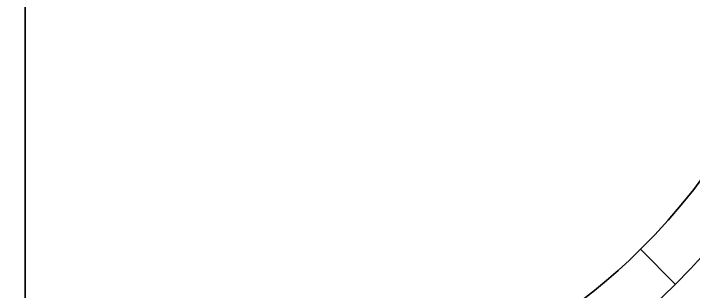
# Model space of a CAD drawing. Header units: millimetres. Extents: x -431 to 3717, y -325 to 2729.
# Drawn here: x 117.8 to 130.21, y 481.41 to 486.48 of the extents above; entities that cross this region are included whole.
import ezdxf

# ---------------------------------------------------------------- set-up
doc = ezdxf.new("R2010")
doc.units = ezdxf.units.MM

msp = doc.modelspace()

# ---------------------------------------------------------------- linework, layer by layer
at = {"color": 7, "linetype": 'Continuous', "lineweight": 35}
for p, q in [((118.015, 593.2), (118.015, 478)), ((118.015, 593.2), (118.015, 478)), ((129.88, 481.535), (129.247, 482.176))]:
    msp.add_line(p, q, dxfattribs=at)
for radius, start, end in [(24.5, 314.6585, 134.6585), (24.5, 314.6585, 134.6585), (21.5, 314.6585, 134.2993), (18.5, 314.9113, 134.6585), (24.5, 134.6585, 314.6585), (24.5, 134.6585, 314.6585), (21.5, 134.6585, 314.2993), (18.5, 134.9113, 314.6585), (11.9, 314.6585, 134.6585), (11, 314.6585, 134.6585), (11, 314.6585, 134.6585), (11.9, 134.6585, 314.6585), (11, 134.6585, 314.6585), (11, 134.6585, 314.6585)]:
    msp.add_arc((121.515, 490), radius, start, end, dxfattribs=at)

doc.saveas('drawing.dxf')
